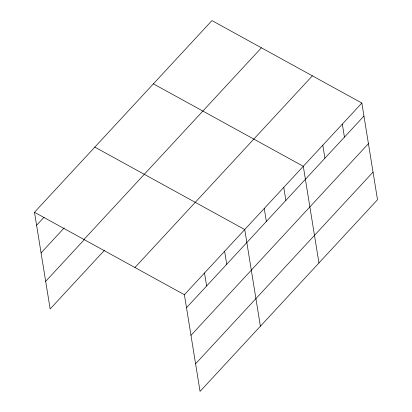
<?xml version="1.0" encoding="UTF-8"?>
<svg xmlns="http://www.w3.org/2000/svg" width="412" height="412" viewBox="0 0 412 412"><rect width="100%" height="100%" fill="white"/><g stroke="black" fill="none" stroke-linecap="round" stroke-linejoin="round"><path stroke-width="0.62" d="M104.365 250.398L50.151 308.959L34.495 212.283L211.943 20.6L361.849 103.041L377.505 199.717L200.057 391.4L184.401 294.724L361.849 103.041M36.601 225.287L44.032 217.258M41.071 252.901L64.241 227.872M83.96 239.49L261.409 47.807M45.681 281.35L84.151 239.789M134.93 267.522L312.378 75.834M186.507 307.728L363.956 116.045M190.977 335.342L368.426 143.659M195.587 363.791L373.035 172.103M153.382 83.857L303.294 166.299L318.95 262.969M94.827 147.11L244.733 229.551L260.389 326.227M34.495 212.283L184.401 294.724M342.331 124.125L344.437 137.129M322.812 145.209L324.919 158.218M283.77 187.383L285.877 200.387M264.252 208.467L266.358 221.471M224.622 251.279L226.729 264.283M204.512 273.002L206.618 286.005"/></g></svg>
